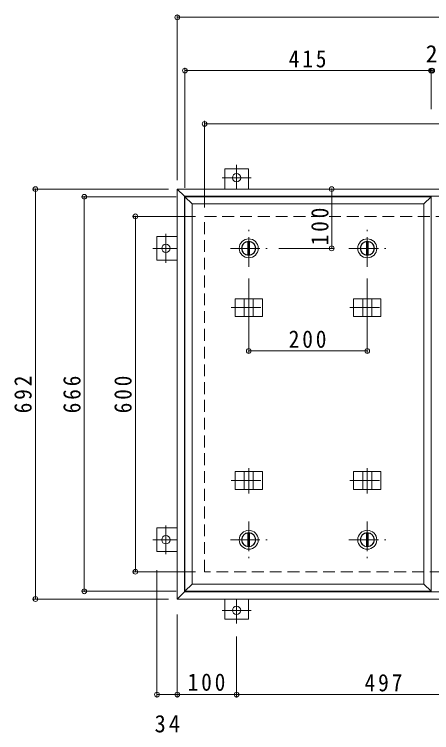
# Model space of a CAD drawing. Units: millimetres at full size, sheet at 1:10. Extents: x -2570 to 2311, y -1962 to 1160.
# Drawn here: x -2308 to -1604, y -147 to 1066 of the extents above; entities that cross this region are included whole.
import ezdxf
from ezdxf.enums import TextEntityAlignment as Align

# ---------------------------------------------------------------- set-up
doc = ezdxf.new("R2010")
doc.units = ezdxf.units.MM
doc.header["$LTSCALE"] = 10
doc.header["$PDMODE"] = 32
doc.header["$PDSIZE"] = 8
doc.linetypes.add('CHAIN1', pattern=[8, 5, -1, 1, -1])
doc.linetypes.add('DASHED2', pattern=[3, 2, -1])
for name, color, linetype, lineweight in [('0-1_躯体', 2, 'DASHED2', 9), ('0-2_仕上', 3, 'Continuous', 9), ('0-3_建具', 4, 'Continuous', 9), ('0-C', 2, 'Continuous', 9), ('0-E', 3, 'Continuous', 9), ('0-F', 7, 'Continuous', 9)]:
    doc.layers.add(name, color=color, linetype=linetype, lineweight=lineweight)
doc.styles.add('ＭＳ ゴシック', font='')
doc.styles.get('ＭＳ ゴシック').set_extended_font_data('MS Gothic')

msp = doc.modelspace()

# ---------------------------------------------------------------- linework, layer by layer
at = {"layer": '0-1_躯体'}
for p, q in [((-1986.8, 124.52), (-1986.8, 724.52)), ((-1986.8, 724.52), (-386.8, 724.52)), ((-386.8, 124.52), (-1986.8, 124.52))]:
    msp.add_line(p, q, dxfattribs=at)
at = {"layer": '0-2_仕上'}
for p, q in [((-2019.8, 757.52), (-2007.8, 745.52)), ((-2019.8, 91.52), (-2019.8, 757.52)), ((-2019.8, 757.52), (-1604.8, 757.52)), ((-1604.8, 91.52), (-1604.8, 757.52)), ((-2007.8, 745.52), (-1616.8, 745.52)), ((-1616.8, 103.52), (-2007.8, 103.52)), ((-1604.8, 91.52), (-1616.8, 103.52)), ((-1604.8, 91.52), (-2019.8, 91.52))]:
    msp.add_line(p, q, dxfattribs=at)
for points in [[(-1616.8, 103.52), (-1616.8, 745.52), (-1604.8, 757.52)], [(-2019.8, 91.52), (-2007.8, 103.52), (-2007.8, 745.52)]]:
    msp.add_lwpolyline(points, dxfattribs=at)
at = {"layer": '0-3_建具', "color": 2}
for p, q in [((-2032.8, 770.52), (-2020.8, 758.52)), ((-2032.8, 78.52), (-2032.8, 770.52)), ((-2032.8, 770.52), (-340.8, 770.52)), ((-2020.8, 90.52), (-2020.8, 758.52)), ((-2020.8, 758.52), (-352.8, 758.52)), ((-2020.8, 90.52), (-2032.8, 78.52)), ((-352.8, 90.52), (-2020.8, 90.52)), ((-340.8, 78.52), (-2032.8, 78.52))]:
    msp.add_line(p, q, dxfattribs=at)
at = {"layer": '0-3_建具'}
for p, q in [((-1935.39, 585.52), (-1935.39, 555.52)), ((-1935.39, 585.52), (-1889.21, 585.52)), ((-1919.8, 585.52), (-1919.8, 555.52)), ((-1904.8, 585.52), (-1904.8, 555.52)), ((-1889.21, 585.52), (-1889.21, 555.52)), ((-1735.39, 585.52), (-1735.39, 555.52)), ((-1735.39, 585.52), (-1689.21, 585.52)), ((-1719.8, 585.52), (-1719.8, 555.52)), ((-1704.8, 585.52), (-1704.8, 555.52)), ((-1689.21, 585.52), (-1689.21, 555.52)), ((-1935.39, 555.52), (-1889.21, 555.52)), ((-1735.39, 555.52), (-1689.21, 555.52)), ((-1935.39, 263.52), (-1935.39, 293.52)), ((-1935.39, 293.52), (-1889.21, 293.52)), ((-1919.8, 263.52), (-1919.8, 293.52)), ((-1904.8, 263.52), (-1904.8, 293.52)), ((-1889.21, 263.52), (-1889.21, 293.52)), ((-1735.39, 263.52), (-1735.39, 293.52)), ((-1735.39, 293.52), (-1689.21, 293.52)), ((-1719.8, 263.52), (-1719.8, 293.52)), ((-1704.8, 263.52), (-1704.8, 293.52)), ((-1689.21, 263.52), (-1689.21, 293.52)), ((-1935.39, 263.52), (-1889.21, 263.52)), ((-1735.39, 263.52), (-1689.21, 263.52))]:
    msp.add_line(p, q, dxfattribs=at)
at = {"layer": '0-3_建具', "linetype": 'CHAIN1'}
for p, q in [((-1912.3, 592.63), (-1912.3, 549.4)), ((-1712.3, 592.63), (-1712.3, 549.4)), ((-1941.71, 570.52), (-1882.89, 570.52)), ((-1741.71, 570.52), (-1682.89, 570.52)), ((-1912.3, 256.4), (-1912.3, 299.64)), ((-1712.3, 256.4), (-1712.3, 299.64)), ((-1941.71, 278.52), (-1882.89, 278.52)), ((-1741.71, 278.52), (-1682.89, 278.52))]:
    msp.add_line(p, q, dxfattribs=at)
at = {"layer": '0-C', "linetype": 'CHAIN1'}
for p, q in [((-1912.3, 639.52), (-1912.3, 701.52)), ((-1712.3, 639.52), (-1712.3, 701.52)), ((-1943.3, 670.52), (-1881.3, 670.52)), ((-1743.3, 670.52), (-1681.3, 670.52)), ((-1912.3, 209.52), (-1912.3, 147.52)), ((-1712.3, 209.52), (-1712.3, 147.52)), ((-1943.3, 178.52), (-1881.3, 178.52)), ((-1743.3, 178.52), (-1681.3, 178.52))]:
    msp.add_line(p, q, dxfattribs=at)
at = {"layer": '0-C'}
for p, q in [((-1913.8, 681.92), (-1913.8, 659.12)), ((-1910.8, 681.92), (-1910.8, 659.12)), ((-1713.8, 681.92), (-1713.8, 659.12)), ((-1710.8, 681.92), (-1710.8, 659.12)), ((-1913.8, 167.11), (-1913.8, 189.92)), ((-1910.8, 167.11), (-1910.8, 189.92)), ((-1713.8, 167.11), (-1713.8, 189.92)), ((-1710.8, 167.11), (-1710.8, 189.92))]:
    msp.add_line(p, q, dxfattribs=at)
for centre, radius in [((-1912.3, 670.52), 16), ((-1912.3, 670.52), 12), ((-1912.3, 670.52), 11.5), ((-1712.3, 670.52), 16), ((-1712.3, 670.52), 12), ((-1712.3, 670.52), 11.5), ((-1912.3, 178.52), 16), ((-1712.3, 178.52), 16), ((-1912.3, 178.52), 12), ((-1912.3, 178.52), 11.5), ((-1712.3, 178.52), 12), ((-1712.3, 178.52), 11.5)]:
    msp.add_circle(centre, radius, dxfattribs=at)
at = {"layer": '0-E'}
for p, q in [((-1952.8, 804.72), (-1912.8, 804.72)), ((-1952.8, 804.72), (-1952.8, 770.52)), ((-1912.8, 804.72), (-1912.8, 770.52)), ((-2067, 650.52), (-2067, 690.52)), ((-2067, 690.52), (-2032.8, 690.52)), ((-2067, 650.52), (-2032.8, 650.52)), ((-2067, 158.52), (-2067, 198.52)), ((-2067, 198.52), (-2032.8, 198.52)), ((-2067, 158.52), (-2032.8, 158.52)), ((-1952.8, 44.32), (-1952.8, 78.52)), ((-1912.8, 44.32), (-1912.8, 78.52)), ((-1912.8, 44.32), (-1952.8, 44.32))]:
    msp.add_line(p, q, dxfattribs=at)
at = {"layer": '0-E', "linetype": 'CHAIN1'}
for p, q in [((-1932.8, 811.69), (-1932.8, 770.52)), ((-1908.42, 789.72), (-1957.18, 789.72)), ((-2052, 694.89), (-2052, 646.14)), ((-2073.97, 670.52), (-2032.8, 670.52)), ((-2052, 202.89), (-2052, 154.14)), ((-2073.97, 178.52), (-2032.8, 178.52)), ((-1932.8, 37.34), (-1932.8, 78.52)), ((-1957.18, 59.32), (-1908.42, 59.32))]:
    msp.add_line(p, q, dxfattribs=at)
at = {"layer": '0-E'}
for centre in [(-1932.8, 789.72), (-2052, 670.52), (-2052, 178.52), (-1932.8, 59.32)]:
    msp.add_circle(centre, 7, dxfattribs=at)
at = {"layer": '0-F'}
for p, q in [((-2032.8, 785.52), (-2032.8, 1065.52)), ((-2032.8, 1060.52), (-340.8, 1060.52)), ((-2019.8, 772.52), (-2019.8, 975.52)), ((-2019.8, 970.52), (-1604.8, 970.52)), ((-1604.8, 973.52), (-1604.8, 905.58)), ((-1604.8, 970.52), (-1602.8, 970.52)), ((-1986.8, 739.52), (-1986.8, 885.52)), ((-1986.8, 880.52), (-386.8, 880.52)), ((-2047.8, 770.52), (-2277.06, 770.52)), ((-2272.06, 78.52), (-2272.06, 770.52)), ((-1772.38, 770.52), (-1772.38, 670.52)), ((-2034.8, 757.52), (-2194.59, 757.52)), ((-2189.59, 91.52), (-2189.59, 757.52)), ((-2001.8, 724.52), (-2108.42, 724.52)), ((-2103.42, 124.52), (-2103.42, 724.52)), ((-1769.38, 670.52), (-1861.3, 670.52)), ((-1912.3, 494.22), (-1912.3, 619.52)), ((-1712.3, 494.22), (-1712.3, 619.52)), ((-1912.3, 497.22), (-1712.3, 497.22)), ((-2001.8, 124.52), (-2108.42, 124.52)), ((-2067, -87.85), (-2067, 127.31)), ((-2034.8, 91.52), (-2194.59, 91.52)), ((-2047.8, 78.52), (-2277.06, 78.52)), ((-2032.8, 52.31), (-2032.8, -87.85)), ((-1932.8, 15.01), (-1932.8, -87.85)), ((-2067, -82.85), (-2032.8, -82.85)), ((-2032.8, -82.85), (-1932.8, -82.85)), ((-1932.8, -82.85), (-1435.8, -82.85))]:
    msp.add_line(p, q, dxfattribs=at)
for p in [(-2032.8, 1060.52), (-2019.8, 970.52), (-1604.8, 970.52), (-1602.8, 970.52), (-1986.8, 880.52), (-2272.06, 770.52), (-1772.38, 770.52), (-2189.59, 757.52), (-2103.42, 724.52), (-1772.38, 670.52), (-1912.3, 497.22), (-1712.3, 497.22), (-2103.42, 124.52), (-2189.59, 91.52), (-2272.06, 78.52), (-2067, -82.85), (-2032.8, -82.85), (-1932.8, -82.85)]:
    msp.add_point(p, dxfattribs=at)

# ---------------------------------------------------------------- texts
at = {"layer": '0-F', "color": 2, "style": 'ＭＳ ゴシック'}
msp.add_text('2', height=29.33, dxfattribs=at).set_placement((-1613.8, 975.52), align=Align.BOTTOM_LEFT)
at = {"layer": '0-F', "color": 2, "char_height": 29.33, "attachment_point": 7, "style": 'ＭＳ ゴシック'}
for s, insert in [('\\T1.27;\\W0.9;415', (-1844.8, 975.52)), ('\\T1.27;\\W0.9;200', (-1844.8, 502.22)), ('\\T1.27;\\W0.9;100', (-2015.3, -76.85)), ('\\T1.27;\\W0.9;497', (-1716.8, -77.85)), ('\\T1.27;\\W0.95;34', (-2071.15, -147.07))]:
    msp.add_mtext(s, dxfattribs=dict(at, insert=insert))
at = {"layer": '0-F', "color": 2, "char_height": 29.33, "attachment_point": 7, "rotation": 90, "style": 'ＭＳ ゴシック'}
for s, insert in [('\\T1.27;\\W0.9;100', (-1777.38, 675.61)), ('\\T1.27;\\W0.9;692', (-2278.06, 392.02)), ('\\T1.27;\\W0.9;666', (-2195.59, 392.02)), ('\\T1.27;\\W0.9;600', (-2109.42, 392.02))]:
    msp.add_mtext(s, dxfattribs=dict(at, insert=insert))

doc.saveas('drawing.dxf')
